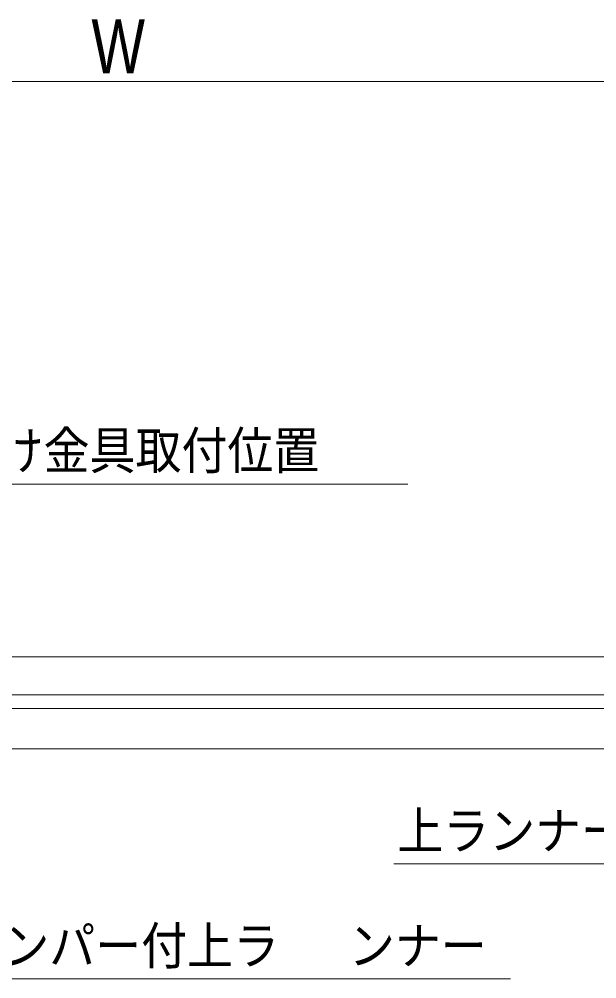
# Model space of a CAD drawing. Units: millimetres, scale not verified. Extents: x -6062 to 6062, y -3045 to 3045.
# Drawn here: x -3093 to -2591, y 170 to 1004 of the extents above; entities that cross this region are included whole.
import ezdxf
from ezdxf.enums import TextEntityAlignment as Align

# ---------------------------------------------------------------- set-up
doc = ezdxf.new("R2010")
doc.units = ezdxf.units.MM
doc.header["$LTSCALE"] = 20
for name, color, linetype, lineweight in [('0-2_2寸法-1', 7, 'Continuous', 9), ('0-3_2寸法-3', 7, 'Continuous', 9), ('0-4_3一般', 7, 'Continuous', 9)]:
    doc.layers.add(name, color=color, linetype=linetype, lineweight=lineweight)
doc.styles.add('ＭＳ ゴシック', font='')
doc.styles.add('ＭＳ Ｐゴシック', font='')
doc.styles.get('ＭＳ ゴシック').set_extended_font_data('MS Gothic')
doc.styles.get('ＭＳ Ｐゴシック').set_extended_font_data('MS PGothic')

# ---------------------------------------------------------------- blocks, each defined once
blk = doc.blocks.new('グループ-4')
at = {"layer": '0-4_3一般'}
blk.add_line((13056.5, 9000), (-61863.5, 9000), dxfattribs=at)
blk = doc.blocks.new('グループ-5')
at = {"layer": '0-4_3一般'}
for p, q in [((-12320, 8100), (-36320, 8100)), ((-12640, 7400), (-36000, 7400))]:
    blk.add_line(p, q, dxfattribs=at)
blk.add_lwpolyline([(-59990, 8340), (11350, 8340), (11350, 9000), (-59990, 9000)], close=True, dxfattribs=at)
blk = doc.blocks.new('グループ-6')
at = {"layer": '0-4_3一般'}
for name in ['グループ-4', 'グループ-5']:
    blk.add_blockref(name, (0, 0), dxfattribs=at)

msp = doc.modelspace()

# ---------------------------------------------------------------- linework, layer by layer
at = {"layer": '0-2_2寸法-1'}
msp.add_line((-1232.21, 950), (-4781.79, 950), dxfattribs=at)
at = {"layer": '0-3_2寸法-3'}
for points in [[(-3448.5, 441.8), (-3357.17, 600), (-2755.24, 600)], [(-2665.94, 170), (-3264.78, 170), (-3411.02, 423.3)], [(-2767.56, 270), (-2541.64, 270), (-2453.4, 422.84)]]:
    msp.add_lwpolyline(points, dxfattribs=at)

# ---------------------------------------------------------------- block references
at = {"layer": '0-4_3一般', "xscale": 0.05, "yscale": 0.05}
msp.add_blockref('グループ-6', (-1787.5, 0), dxfattribs=at)

# ---------------------------------------------------------------- texts
at = {"layer": '0-2_2寸法-1', "style": 'ＭＳ Ｐゴシック', "width": 0.8}
msp.add_text('W', height=47.21, dxfattribs=at).set_placement((-3030.46, 942.93), align=Align.BOTTOM_LEFT)
at = {"layer": '0-3_2寸法-3', "style": 'ＭＳ ゴシック', "width": 0.9}
for s, p in [('スライド式受け金具取付位置', (-3351.76, 603.34)), ('上ランナー', (-2764.52, 272.77)), ('ダブルダンパー付上ラ', (-3266.88, 172.77)), ('ンナー', (-2806.57, 172.77))]:
    msp.add_text(s, height=32.55, dxfattribs=at).set_placement(p, align=Align.BOTTOM_LEFT)

doc.saveas('drawing.dxf')
